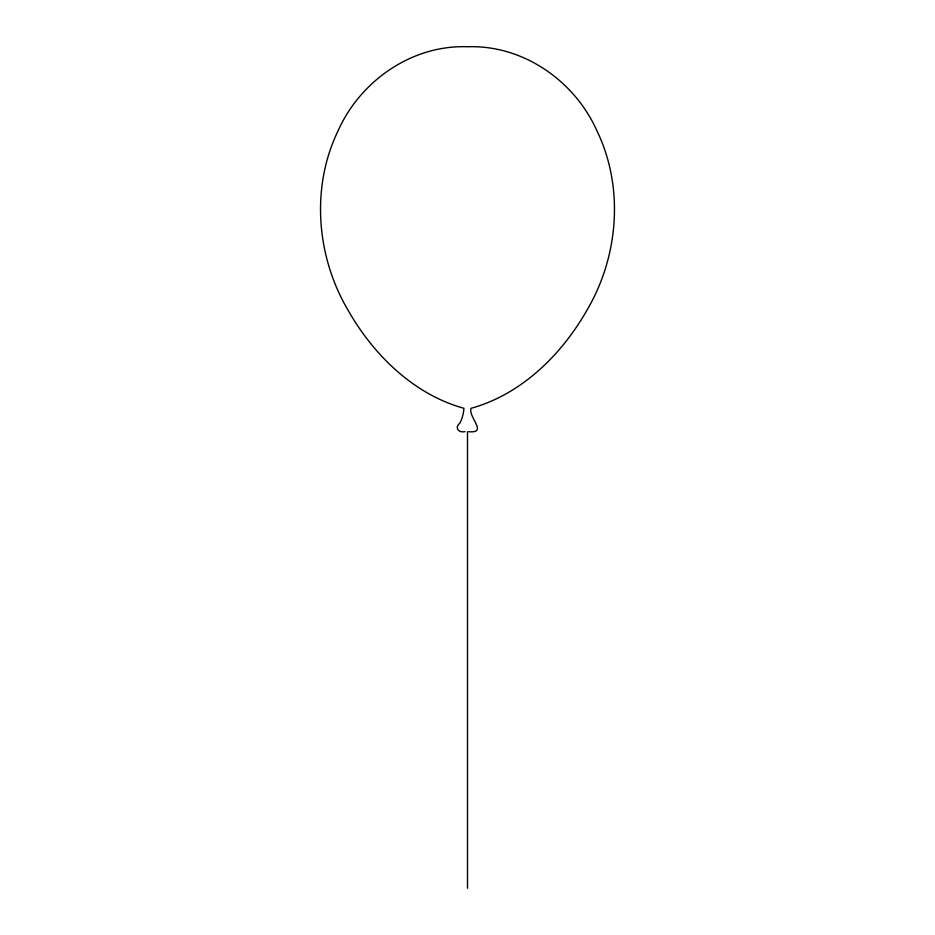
<?xml version="1.0" encoding="UTF-8"?>
<svg xmlns="http://www.w3.org/2000/svg" width="935" height="935" viewBox="0 0 935 935"><rect width="100%" height="100%" fill="white"/><g stroke="black" fill="none" stroke-linecap="round" stroke-linejoin="round"><path stroke-width="1.4" d="M468.762 431.69C488.502 433.501 467.851 416.858 471.065 408.303C521.601 394.325 561.76 354.552 587.122 309.917C618.608 256.389 624.218 187.468 597.056 131.064C574.803 80.948 523.168 44.751 467.5 46.75C411.832 44.751 360.197 80.948 337.944 131.064C310.782 187.468 316.392 256.389 347.878 309.917C373.24 354.552 413.399 394.325 463.935 408.303C463.62 412.767 462.381 418.786 459.868 423.123C454.235 427.739 458.571 433.069 464.975 431.631M467.5 431.713L467.5 888.25"/></g></svg>
